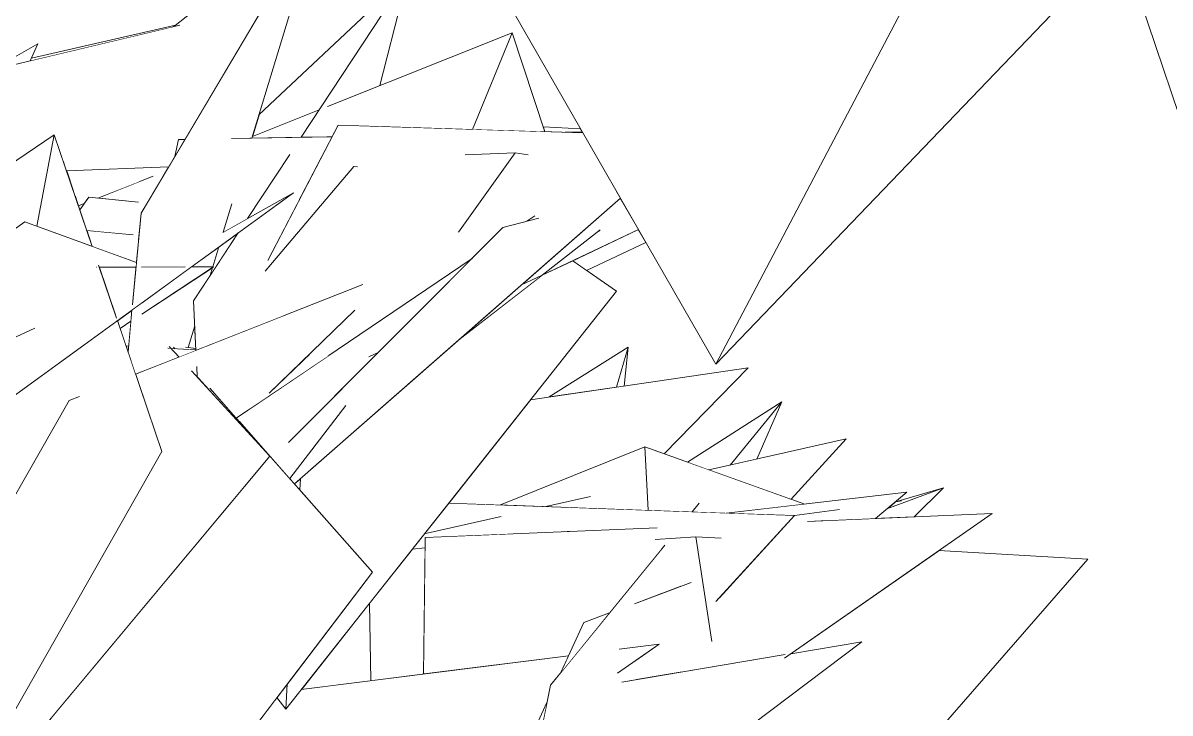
# Model space of a CAD drawing. Header units: millimetres. Extents: x -9413 to 8527, y -300 to 11224.
# Drawn here: x -8540 to -7928, y 3723 to 4091 of the extents above; entities that cross this region are included whole.
import ezdxf

# ---------------------------------------------------------------- set-up
doc = ezdxf.new("R2010")
doc.units = ezdxf.units.MM
doc.header["$MEASUREMENT"] = 0
doc.linetypes.add('Wipeout_Contour', pattern=[1000, 0, -1000])
doc.layers.add('Interior - Furniture', color=7, linetype='Continuous')
doc.layers.add('Interior - Furniture _Pen_No__4', color=7, linetype='Continuous', lineweight=20, true_color=0x029e21)

# ---------------------------------------------------------------- blocks, each defined once
blk = doc.blocks.new('Section Elem_40_6')
at = {"color": 254, "linetype": 'Wipeout_Contour', "lineweight": 0, "ltscale": 53127.640153}
blk.add_wipeout([(-7838.57, 4201.91), (-7967.66, 4174.5), (-7897.07, 3964.62), (-7690.72, 4233.3), (-7732.71, 4224.39), (-7778.55, 4139.5)], dxfattribs=at).dxf.layer = 'Interior - Furniture'
at = {"color": 254, "linetype": 'Wipeout_Contour', "lineweight": 0, "ltscale": 28388.756134}
blk.add_wipeout([(-8532.31, 4079.74), (-8556.97, 4065.74), (-8536.38, 4070.63)], dxfattribs=at).dxf.layer = 'Interior - Furniture'
at = {"color": 254, "linetype": 'Wipeout_Contour', "lineweight": 0, "ltscale": 28098.050329}
blk.add_wipeout([(-8457.24, 4028.67), (-8459.08, 4019.72), (-8453.72, 4028.74)], dxfattribs=at).dxf.layer = 'Interior - Furniture'
at = {"color": 254, "linetype": 'Wipeout_Contour', "lineweight": 0, "ltscale": 102909.708589}
blk.add_wipeout([(-8643.69, 3820.52), (-8395.83, 4000.3), (-8433.45, 3979.2), (-8456.53, 3960.74), (-8453.59, 3960.75), (-8476.77, 3944.55), (-8481.72, 3940.59), (-8481.67, 3941.12), (-8490.72, 3934.8), (-8490.23, 3933.37), (-8540.58, 3899.21)], dxfattribs=at).dxf.layer = 'Interior - Furniture'
at = {"color": 254, "linetype": 'Wipeout_Contour', "lineweight": 0, "ltscale": 54536.657096}
blk.add_wipeout([(-8208.24, 3864.69), (-8285.23, 3833.73), (-8261.09, 3832.87), (-8237.31, 3838.22), (-8236.1, 3831.97), (-8206.49, 3830.91)], dxfattribs=at).dxf.layer = 'Interior - Furniture'
at = {"color": 254, "linetype": 'Wipeout_Contour', "lineweight": 0, "ltscale": 27272.057948}
blk.add_wipeout([(-8251.4, 3819.46), (-8247.98, 3819.61), (-8248.11, 3819.84)], dxfattribs=at).dxf.layer = 'Interior - Furniture'
at = {"color": 254, "linetype": 'Wipeout_Contour', "lineweight": 0, "ltscale": 117436.746492}
blk.add_wipeout([(-8307.06, 3496.09), (-8225.29, 3682.73), (-8220.5, 3739.28), (-8213.16, 3740.51), (-8213.32, 3750.62), (-8222.81, 3744.09), (-8221.95, 3756.73), (-8213.43, 3757.81), (-8213.78, 3781.09), (-8198.59, 3786.78), (-8196.84, 3804.84), (-8197.53, 3812.23), (-8258.51, 3737.56)], dxfattribs=at).dxf.layer = 'Interior - Furniture'
at = {"color": 254, "linetype": 'Wipeout_Contour', "lineweight": 0, "ltscale": 27077.776807}
blk.add_wipeout([(-8170.36, 3908.93), (-7966.86, 4120.63), (-8032.27, 4171.21)], dxfattribs=at).dxf.layer = 'Interior - Furniture'
at = {"color": 254, "linetype": 'Wipeout_Contour', "lineweight": 0, "ltscale": 46868.650209}
blk.add_wipeout([(-8481.37, 3977.83), (-8506.12, 3980.09), (-8503.26, 3971.68), (-8479.59, 3963.08), (-8478.5, 3974.51)], dxfattribs=at).dxf.layer = 'Interior - Furniture'
at = {"color": 254, "linetype": 'Wipeout_Contour', "lineweight": 0, "ltscale": 63228.404636}
blk.add_wipeout([(-8208.24, 3864.69), (-8206.49, 3830.91), (-8182.97, 3830.06), (-8179.22, 3834.65), (-8179.99, 3829.95), (-8164.77, 3829.41), (-8122.71, 3834.23)], dxfattribs=at).dxf.layer = 'Interior - Furniture'
at = {"color": 254, "linetype": 'Wipeout_Contour', "lineweight": 0, "ltscale": 27278.75363}
blk.add_wipeout([(-8261.09, 3832.87), (-8236.1, 3831.97), (-8237.31, 3838.22)], dxfattribs=at).dxf.layer = 'Interior - Furniture'
at = {"color": 254, "linetype": 'Wipeout_Contour', "lineweight": 0, "ltscale": 27095.515708}
blk.add_wipeout([(-8222.81, 3744.09), (-8200.48, 3759.44), (-8221.95, 3756.73)], dxfattribs=at).dxf.layer = 'Interior - Furniture'
at = {"color": 254, "linetype": 'Wipeout_Contour', "lineweight": 0, "ltscale": 118703.428402}
blk.add_wipeout([(-8539.85, 3526.18), (-8359.95, 3649.84), (-8335, 3711.17), (-8313.66, 3681.65), (-8267.32, 3713.51), (-8260.28, 3728.75), (-8258.51, 3737.56), (-8253.22, 3744.03), (-8248.93, 3753.32), (-8391.68, 3735.29), (-8399.93, 3724.87), (-8404.61, 3730.98), (-8509.33, 3593.26)], dxfattribs=at).dxf.layer = 'Interior - Furniture'
at = {"layer": 'Interior - Furniture _Pen_No__4', "linetype": 'Continuous'}
blk.add_line((-7897.07, 3964.62), (-7967.66, 4174.5), dxfattribs=at)
at = {"color": 254, "linetype": 'Wipeout_Contour', "lineweight": 0, "ltscale": 72910.548693}
blk.add_wipeout([(-8291.96, 4120.63), (-8170.36, 3908.93), (-8032.27, 4171.21), (-8037.86, 4170.13), (-8104.45, 4092.13), (-8137.92, 4145.57), (-8140.21, 4141.16), (-8145.12, 4149.23)], dxfattribs=at).dxf.layer = 'Interior - Furniture'
at = {"color": 254, "linetype": 'Wipeout_Contour', "lineweight": 0, "ltscale": 28229.89071}
blk.add_wipeout([(-8523.48, 4031.15), (-8532.85, 3982.44), (-8503.26, 3971.68)], dxfattribs=at).dxf.layer = 'Interior - Furniture'
at = {"color": 254, "linetype": 'Wipeout_Contour', "lineweight": 0, "ltscale": 93533.956609}
blk.add_wipeout([(-8590.3, 3683.77), (-8590.28, 3669.73), (-8579.72, 3662.69), (-8466.07, 3862.28), (-8489.81, 3932.13), (-8551.07, 3887.7), (-8568.58, 3796.68), (-8515.55, 3889.44), (-8510.09, 3891.59), (-8569.09, 3794.03)], dxfattribs=at).dxf.layer = 'Interior - Furniture'
at = {"color": 254, "linetype": 'Wipeout_Contour', "lineweight": 0, "ltscale": 27059.328189}
blk.add_wipeout([(-8162.58, 3855.04), (-8148.39, 3858.23), (-8134.98, 3888.83)], dxfattribs=at).dxf.layer = 'Interior - Furniture'
at = {"color": 254, "linetype": 'Wipeout_Contour', "lineweight": 0, "ltscale": 53815.468803}
blk.add_wipeout([(-8068.23, 3840.49), (-8164.77, 3829.41), (-8128.33, 3828.1), (-8104.2, 3831.4), (-8111.08, 3825.45), (-8085.11, 3826.56)], dxfattribs=at).dxf.layer = 'Interior - Furniture'
at = {"color": 254, "linetype": 'Wipeout_Contour', "lineweight": 0, "ltscale": 27100.735236}
blk.add_wipeout([(-8182.97, 3830.06), (-8179.99, 3829.95), (-8179.22, 3834.65)], dxfattribs=at).dxf.layer = 'Interior - Furniture'
at = {"color": 254, "linetype": 'Wipeout_Contour', "lineweight": 0, "ltscale": 45772.409812}
blk.add_wipeout([(-8355.17, 3781.38), (-8354.56, 3739.98), (-8326.33, 3743.54), (-8325.48, 3810.96), (-8332.36, 3810.17)], dxfattribs=at).dxf.layer = 'Interior - Furniture'
at = {"color": 254, "linetype": 'Wipeout_Contour', "lineweight": 0, "ltscale": 62849.5289}
blk.add_wipeout([(-8225.29, 3682.73), (-8239.67, 3649.89), (-8092.35, 3760.78), (-8130.32, 3754.41), (-8133.61, 3752.12), (-8133.35, 3753.9), (-8220.5, 3739.28)], dxfattribs=at).dxf.layer = 'Interior - Furniture'
at = {"color": 254, "linetype": 'Wipeout_Contour', "lineweight": 0, "ltscale": 45286.974902}
blk.add_wipeout([(-8260.28, 3728.75), (-8342.67, 3550.33), (-8325.82, 3567.1), (-8326.72, 3570.51), (-8280.64, 3627.46)], dxfattribs=at).dxf.layer = 'Interior - Furniture'
at = {"color": 254, "linetype": 'Wipeout_Contour', "lineweight": 0, "ltscale": 27533.91519}
blk.add_wipeout([(-8241.47, 4032.73), (-8250.71, 4032.55), (-8241.2, 4032.25)], dxfattribs=at).dxf.layer = 'Interior - Furniture'
at = {"color": 254, "linetype": 'Wipeout_Contour', "lineweight": 0, "ltscale": 56277.875485}
blk.add_wipeout([(-8544.41, 3911.2), (-8540.58, 3899.21), (-8490.23, 3933.37), (-8499.88, 3961.74), (-8501.02, 3960.53), (-8500.93, 3960.54)], dxfattribs=at).dxf.layer = 'Interior - Furniture'
at = {"color": 254, "linetype": 'Wipeout_Contour', "lineweight": 0, "ltscale": 55943.720073}
blk.add_wipeout([(-8462.83, 3916.72), (-8466.19, 3908.91), (-8456.84, 3912.6), (-8462.12, 3918.36), (-8462.58, 3917.3), (-8462.04, 3917.27)], dxfattribs=at).dxf.layer = 'Interior - Furniture'
at = {"color": 254, "linetype": 'Wipeout_Contour', "lineweight": 0, "ltscale": 27333.410735}
blk.add_wipeout([(-8259.26, 3891.36), (-8223.4, 3896.59), (-8217.02, 3917.96)], dxfattribs=at).dxf.layer = 'Interior - Furniture'
at = {"color": 254, "linetype": 'Wipeout_Contour', "lineweight": 0, "ltscale": 36127.843796}
blk.add_wipeout([(-8134.98, 3888.83), (-8185.34, 3856.53), (-8173.94, 3852.48), (-8162.58, 3855.04)], dxfattribs=at).dxf.layer = 'Interior - Furniture'
at = {"color": 254, "linetype": 'Wipeout_Contour', "lineweight": 0, "ltscale": 81646.227256}
blk.add_wipeout([(-8326.33, 3743.54), (-8248.93, 3753.32), (-8240.78, 3770.97), (-8227.01, 3776.13), (-8199.56, 3809.74), (-8202.63, 3815.26), (-8198.69, 3815.54), (-8201.72, 3821.58), (-8325.41, 3816.31)], dxfattribs=at).dxf.layer = 'Interior - Furniture'
at = {"color": 254, "linetype": 'Wipeout_Contour', "lineweight": 0, "ltscale": 27510.231203}
blk.add_wipeout([(-8391.68, 3735.29), (-8354.56, 3739.98), (-8355.17, 3781.38)], dxfattribs=at).dxf.layer = 'Interior - Furniture'
at = {"color": 254, "linetype": 'Wipeout_Contour', "lineweight": 0, "ltscale": 47199.443985}
blk.add_wipeout([(-8617.57, 3967.72), (-8572.88, 3960.78), (-8539.29, 3984.78), (-8532.85, 3982.44), (-8523.48, 4031.15)], dxfattribs=at).dxf.layer = 'Interior - Furniture'
at = {"color": 254, "linetype": 'Wipeout_Contour', "lineweight": 0, "ltscale": 45923.8152}
blk.add_wipeout([(-8262.36, 4035.44), (-8261.52, 4032.89), (-8250.71, 4032.55), (-8241.47, 4032.73), (-8242.48, 4034.49)], dxfattribs=at).dxf.layer = 'Interior - Furniture'
at = {"color": 254, "linetype": 'Wipeout_Contour', "lineweight": 0, "ltscale": 27967.645002}
blk.add_wipeout([(-8459.87, 3917.98), (-8460.11, 3917.16), (-8459.1, 3917.11)], dxfattribs=at).dxf.layer = 'Interior - Furniture'
at = {"color": 254, "linetype": 'Wipeout_Contour', "lineweight": 0, "ltscale": 27299.438519}
blk.add_wipeout([(-8217.02, 3917.96), (-8223.4, 3896.59), (-8219.19, 3897.2)], dxfattribs=at).dxf.layer = 'Interior - Furniture'
at = {"color": 254, "linetype": 'Wipeout_Contour', "lineweight": 0, "ltscale": 65192.275358}
blk.add_wipeout([(-8590.28, 3669.73), (-8605.94, 3623.42), (-8408.43, 3859.84), (-8450.14, 3905.29), (-8471.97, 3879.64), (-8466.07, 3862.28), (-8579.72, 3662.69)], dxfattribs=at).dxf.layer = 'Interior - Furniture'
at = {"color": 254, "linetype": 'Wipeout_Contour', "lineweight": 0, "ltscale": 27003.458716}
blk.add_wipeout([(-8100.69, 3868.96), (-8173.94, 3852.48), (-8129.98, 3836.82)], dxfattribs=at).dxf.layer = 'Interior - Furniture'
at = {"color": 254, "linetype": 'Wipeout_Contour', "lineweight": 0, "ltscale": 54878.44224}
blk.add_wipeout([(-8332.36, 3810.17), (-8325.48, 3810.96), (-8325.41, 3816.31), (-8278.35, 3818.32), (-8284.9, 3827.51), (-8325.95, 3818.27)], dxfattribs=at).dxf.layer = 'Interior - Furniture'
at = {"color": 254, "linetype": 'Wipeout_Contour', "lineweight": 0, "ltscale": 27090.875276}
blk.add_wipeout([(-8198.59, 3786.78), (-8188.84, 3790.44), (-8196.84, 3804.84)], dxfattribs=at).dxf.layer = 'Interior - Furniture'
at = {"color": 254, "linetype": 'Wipeout_Contour', "lineweight": 0, "ltscale": 27177.693563}
blk.add_wipeout([(-8240.78, 3770.97), (-8253.22, 3744.03), (-8227.01, 3776.13)], dxfattribs=at).dxf.layer = 'Interior - Furniture'
at = {"layer": 'Interior - Furniture _Pen_No__4', "linetype": 'Continuous'}
for p, q in [((-8250.71, 4032.55), (-8241.47, 4032.73)), ((-8134.98, 3888.83), (-8148.39, 3858.23))]:
    blk.add_line(p, q, dxfattribs=at)
at = {"color": 254, "linetype": 'Wipeout_Contour', "lineweight": 0, "ltscale": 46963.360554}
blk.add_wipeout([(-8562.3, 3914.98), (-8544.41, 3911.2), (-8500.93, 3960.54), (-8501.11, 3960.53), (-8533.96, 3928.05)], dxfattribs=at).dxf.layer = 'Interior - Furniture'
at = {"color": 254, "linetype": 'Wipeout_Contour', "lineweight": 0, "ltscale": 27975.258765}
blk.add_wipeout([(-8462.04, 3917.27), (-8462.85, 3917.32), (-8462.83, 3916.72)], dxfattribs=at).dxf.layer = 'Interior - Furniture'
at = {"color": 254, "linetype": 'Wipeout_Contour', "lineweight": 0, "ltscale": 71786.092559}
blk.add_wipeout([(-8181.14, 3776.59), (-8188.92, 3744.58), (-8133.35, 3753.9), (-8133.61, 3752.12), (-8022.73, 3829.22), (-8121.34, 3825.01), (-8154.44, 3795.11), (-8172.45, 3760.95)], dxfattribs=at).dxf.layer = 'Interior - Furniture'
at = {"color": 254, "linetype": 'Wipeout_Contour', "lineweight": 0, "ltscale": 37447.276564}
blk.add_wipeout([(-8479.82, 3960.63), (-8499.47, 3960.54), (-8490.72, 3934.8), (-8481.67, 3941.12)], dxfattribs=at).dxf.layer = 'Interior - Furniture'
at = {"color": 254, "linetype": 'Wipeout_Contour', "lineweight": 0, "ltscale": 37265.483898}
blk.add_wipeout([(-8461.08, 3917.22), (-8456.84, 3912.6), (-8447.86, 3916.14), (-8447.88, 3916.47)], dxfattribs=at).dxf.layer = 'Interior - Furniture'
at = {"color": 254, "linetype": 'Wipeout_Contour', "lineweight": 0, "ltscale": 35755.410463}
blk.add_wipeout([(-8078.98, 3831.62), (-8074.6, 3833.26), (-8071.18, 3835.91), (-8074.29, 3835.48)], dxfattribs=at).dxf.layer = 'Interior - Furniture'
at = {"color": 254, "linetype": 'Wipeout_Contour', "lineweight": 0, "ltscale": 81243.132265}
blk.add_wipeout([(-8202.63, 3815.26), (-8199.56, 3809.74), (-8197.53, 3812.23), (-8196.84, 3804.84), (-8188.84, 3790.44), (-8183.46, 3792.46), (-8181.14, 3776.59), (-8172.45, 3760.95), (-8180.9, 3816.81)], dxfattribs=at).dxf.layer = 'Interior - Furniture'
at = {"color": 254, "linetype": 'Wipeout_Contour', "lineweight": 0, "ltscale": 28041.299143}
blk.add_wipeout([(-8453.59, 3960.75), (-8476.84, 3960.65), (-8476.77, 3944.55)], dxfattribs=at).dxf.layer = 'Interior - Furniture'
at = {"color": 254, "linetype": 'Wipeout_Contour', "lineweight": 0, "ltscale": 37410.298761}
blk.add_wipeout([(-8489.81, 3932.13), (-8488.37, 3927.89), (-8482.57, 3931.72), (-8481.99, 3937.81)], dxfattribs=at).dxf.layer = 'Interior - Furniture'
at = {"color": 254, "linetype": 'Wipeout_Contour', "lineweight": 0, "ltscale": 37258.132322}
blk.add_wipeout([(-8453.46, 3917.89), (-8454.14, 3916.83), (-8447.88, 3916.47), (-8447.92, 3917.22)], dxfattribs=at).dxf.layer = 'Interior - Furniture'
at = {"color": 254, "linetype": 'Wipeout_Contour', "lineweight": 0, "ltscale": 35731.581976}
blk.add_wipeout([(-8085.11, 3826.56), (-8064.32, 3827.45), (-8048.75, 3842.95), (-8078.98, 3831.62)], dxfattribs=at).dxf.layer = 'Interior - Furniture'
at = {"color": 254, "linetype": 'Wipeout_Contour', "lineweight": 0, "ltscale": 45036.173674}
blk.add_wipeout([(-8180.9, 3816.81), (-8172.45, 3760.95), (-8154.44, 3795.11), (-8170.19, 3782.34), (-8167.37, 3816.03)], dxfattribs=at).dxf.layer = 'Interior - Furniture'
at = {"color": 254, "linetype": 'Wipeout_Contour', "lineweight": 0, "ltscale": 37348.278571}
blk.add_wipeout([(-8476.76, 3941.6), (-8476.73, 3935.57), (-8438.47, 3960.82), (-8450.34, 3960.77)], dxfattribs=at).dxf.layer = 'Interior - Furniture'
at = {"color": 254, "linetype": 'Wipeout_Contour', "lineweight": 0, "ltscale": 44670.131521}
blk.add_wipeout([(-8074.6, 3833.26), (-8048.75, 3842.95), (-8074.28, 3835.5), (-8074.29, 3835.48), (-8071.18, 3835.91)], dxfattribs=at).dxf.layer = 'Interior - Furniture'
at = {"color": 254, "linetype": 'Wipeout_Contour', "lineweight": 0, "ltscale": 124634.647729}
blk.add_wipeout([(-8092.35, 3760.78), (-8164.24, 3706.67), (-8161.17, 3686.35), (-8078.43, 3718.19), (-8152.14, 3626.62), (-8149.68, 3610.35), (-8072.96, 3700.94), (-8065.41, 3697.49), (-8059.19, 3704.61), (-8062.72, 3707.39), (-8057.62, 3706.4), (-7971.59, 3804.83), (-8051.25, 3809.39), (-8130.32, 3754.41)], dxfattribs=at).dxf.layer = 'Interior - Furniture'
at = {"layer": 'Interior - Furniture _Pen_No__4', "linetype": 'Continuous'}
for p, q in [((-8068.23, 3840.49), (-8085.11, 3826.56)), ((-8078.98, 3831.62), (-8048.75, 3842.95)), ((-8074.28, 3835.5), (-8048.75, 3842.95)), ((-8048.75, 3842.95), (-8064.32, 3827.45)), ((-8071.18, 3835.91), (-8074.29, 3835.48)), ((-7971.59, 3804.83), (-8051.25, 3809.39)), ((-8057.62, 3706.4), (-7971.59, 3804.83)), ((-8130.32, 3754.41), (-8092.35, 3760.78))]:
    blk.add_line(p, q, dxfattribs=at)
at = {"color": 254, "linetype": 'Wipeout_Contour', "lineweight": 0, "ltscale": 150800.720104}
blk.add_wipeout([(-8772.94, 3817.86), (-8665.58, 3867.36), (-8666.76, 3869.88), (-8635.5, 3881.23), (-8591.14, 3901.69), (-8585.5, 3907.26), (-8585.49, 3905.12), (-8586.3, 3903.92), (-8533.96, 3928.05), (-8501.11, 3960.53), (-8501.02, 3960.53), (-8499.88, 3961.74), (-8499.47, 3960.54), (-8479.82, 3960.63), (-8479.59, 3963.08), (-8539.29, 3984.78)], dxfattribs=at).dxf.layer = 'Interior - Furniture'
at = {"color": 254, "linetype": 'Wipeout_Contour', "lineweight": 0, "ltscale": 55927.423879}
blk.add_wipeout([(-8440.34, 3956.11), (-8425.31, 3978.92), (-8435.68, 3971.4), (-8438.9, 3960.82), (-8438.47, 3960.82), (-8439.01, 3960.47)], dxfattribs=at).dxf.layer = 'Interior - Furniture'
at = {"color": 254, "linetype": 'Wipeout_Contour', "lineweight": 0, "ltscale": 117951.433597}
blk.add_wipeout([(-8325.95, 3818.27), (-8284.9, 3827.51), (-8278.35, 3818.32), (-8251.4, 3819.46), (-8248.11, 3819.84), (-8247.98, 3819.61), (-8201.72, 3821.58), (-8198.69, 3815.54), (-8180.9, 3816.81), (-8167.37, 3816.03), (-8170.19, 3782.34), (-8128.33, 3828.1), (-8312.91, 3834.73)], dxfattribs=at).dxf.layer = 'Interior - Furniture'
at = {"layer": 'Interior - Furniture _Pen_No__4', "linetype": 'Continuous'}
for p, q in [((-8501.12, 3960.53), (-8500.91, 3960.54)), ((-8533.93, 3928.06), (-8586.3, 3903.92)), ((-8100.69, 3868.96), (-8129.98, 3836.82)), ((-8202.65, 3815.26), (-8180.9, 3816.81))]:
    blk.add_line(p, q, dxfattribs=at)
at = {"color": 254, "linetype": 'Wipeout_Contour', "lineweight": 0, "ltscale": 65211.004565}
blk.add_wipeout([(-8428.69, 3994.35), (-8433.27, 3979.3), (-8420.25, 3986.6), (-8397.78, 4020.71), (-8392.75, 3996.48), (-8375.17, 4030.21), (-8428.85, 4029.2)], dxfattribs=at).dxf.layer = 'Interior - Furniture'
at = {"color": 254, "linetype": 'Wipeout_Contour', "lineweight": 0, "ltscale": 46947.63332}
blk.add_wipeout([(-8509.92, 3991.28), (-8506.12, 3980.09), (-8501.87, 3979.7), (-8478.58, 3995.37), (-8505.05, 3997.93)], dxfattribs=at).dxf.layer = 'Interior - Furniture'
at = {"color": 254, "linetype": 'Wipeout_Contour', "lineweight": 0, "ltscale": 37394.136069}
blk.add_wipeout([(-8482.57, 3931.72), (-8488.37, 3927.89), (-8485.21, 3918.58), (-8483.82, 3918.5)], dxfattribs=at).dxf.layer = 'Interior - Furniture'
at = {"color": 254, "linetype": 'Wipeout_Contour', "lineweight": 0, "ltscale": 55567.336736}
blk.add_wipeout([(-8529, 3567.39), (-8353.66, 3797.98), (-8440.45, 3896.04), (-8440.71, 3895.02), (-8408.43, 3859.84), (-8524.74, 3720.62)], dxfattribs=at).dxf.layer = 'Interior - Furniture'
at = {"color": 254, "linetype": 'Wipeout_Contour', "lineweight": 0, "ltscale": 53892.256023}
blk.add_wipeout([(-8128.33, 3828.1), (-8170.19, 3782.34), (-8154.44, 3795.11), (-8121.34, 3825.01), (-8111.08, 3825.45), (-8104.2, 3831.4)], dxfattribs=at).dxf.layer = 'Interior - Furniture'
at = {"color": 254, "linetype": 'Wipeout_Contour', "lineweight": 0, "ltscale": 72183.399298}
blk.add_wipeout([(-8183.46, 3792.46), (-8213.78, 3781.09), (-8213.43, 3757.81), (-8200.48, 3759.44), (-8213.32, 3750.62), (-8213.16, 3740.51), (-8188.92, 3744.58), (-8181.14, 3776.59)], dxfattribs=at).dxf.layer = 'Interior - Furniture'
at = {"layer": 'Interior - Furniture _Pen_No__4', "linetype": 'Continuous'}
for p, q in [((-8490.23, 3933.37), (-8499.88, 3961.74)), ((-8128.33, 3828.1), (-8170.21, 3782.31)), ((-8022.73, 3829.22), (-8133.66, 3752.09)), ((-8104.19, 3831.4), (-8128.33, 3828.1)), ((-8121.35, 3825.01), (-8022.73, 3829.22)), ((-8180.9, 3816.81), (-8172.44, 3760.9)), ((-8167.35, 3816.03), (-8180.9, 3816.81)), ((-8213.79, 3781.09), (-8183.45, 3792.46))]:
    blk.add_line(p, q, dxfattribs=at)
at = {"color": 254, "linetype": 'Wipeout_Contour', "lineweight": 0, "ltscale": 46488.325075}
blk.add_wipeout([(-8391.73, 4029.9), (-8378.07, 4030.16), (-8377.64, 4046.37), (-8349.72, 4057.51), (-8334.41, 4116.92)], dxfattribs=at).dxf.layer = 'Interior - Furniture'
at = {"color": 254, "linetype": 'Wipeout_Contour', "lineweight": 0, "ltscale": 28035.848037}
blk.add_wipeout([(-8483.82, 3918.5), (-8485.21, 3918.58), (-8484.12, 3915.38)], dxfattribs=at).dxf.layer = 'Interior - Furniture'
at = {"color": 254, "linetype": 'Wipeout_Contour', "lineweight": 0, "ltscale": 65024.138709}
blk.add_wipeout([(-8415.24, 3889.91), (-8447.43, 3907.57), (-8447.15, 3902.04), (-8440.71, 3895.02), (-8440.45, 3896.04), (-8426.3, 3880.05), (-8419.68, 3884.53)], dxfattribs=at).dxf.layer = 'Interior - Furniture'
at = {"color": 254, "linetype": 'Wipeout_Contour', "lineweight": 0, "ltscale": 63663.202122}
blk.add_wipeout([(-8269.21, 3889.91), (-8312.91, 3834.73), (-8285.23, 3833.73), (-8208.24, 3864.69), (-8202.05, 3862.49), (-8197.93, 3861.02), (-8153.07, 3906.85)], dxfattribs=at).dxf.layer = 'Interior - Furniture'
at = {"color": 254, "linetype": 'Wipeout_Contour', "lineweight": 0, "ltscale": 37463.450624}
blk.add_wipeout([(-8515.55, 3889.44), (-8571.4, 3791.75), (-8569.09, 3794.03), (-8510.09, 3891.59)], dxfattribs=at).dxf.layer = 'Interior - Furniture'
at = {"layer": 'Interior - Furniture _Pen_No__4', "linetype": 'Continuous'}
for p, q in [((-8032.27, 4171.21), (-8170.36, 3908.93)), ((-8170.36, 3908.93), (-7966.86, 4120.63)), ((-8772.94, 3817.86), (-8539.29, 3984.78)), ((-8153.07, 3906.85), (-8197.93, 3861.02)), ((-8571.41, 3791.72), (-8515.55, 3889.44)), ((-8515.55, 3889.44), (-8510.08, 3891.59)), ((-8185.34, 3856.53), (-8134.98, 3888.83)), ((-8162.58, 3855.04), (-8134.98, 3888.83)), ((-8208.24, 3864.69), (-8206.49, 3830.91)), ((-8122.71, 3834.23), (-8208.24, 3864.69)), ((-8173.94, 3852.48), (-8100.69, 3868.96)), ((-8579.74, 3662.66), (-8466.07, 3862.28)), ((-8164.77, 3829.41), (-8068.23, 3840.49)), ((-8182.97, 3830.06), (-8179.21, 3834.67))]:
    blk.add_line(p, q, dxfattribs=at)
at = {"color": 254, "linetype": 'Wipeout_Contour', "lineweight": 0, "ltscale": 46574.961254}
blk.add_wipeout([(-8417.71, 4030.38), (-8382.04, 4044.61), (-8377.51, 4051.5), (-8334.41, 4116.92), (-8414.21, 4041.87)], dxfattribs=at).dxf.layer = 'Interior - Furniture'
at = {"color": 254, "linetype": 'Wipeout_Contour', "lineweight": 0, "ltscale": 82639.994987}
blk.add_wipeout([(-8399.93, 3724.87), (-8223.38, 3947.76), (-8246.7, 3964.06), (-8263.07, 3956.34), (-8307.43, 3921.92), (-8392.03, 3847.77), (-8392.42, 3841.77), (-8353.66, 3797.98), (-8399.07, 3738.26)], dxfattribs=at).dxf.layer = 'Interior - Furniture'
at = {"color": 254, "linetype": 'Wipeout_Contour', "lineweight": 0, "ltscale": 27823.778591}
blk.add_wipeout([(-8421.53, 3882.29), (-8425.9, 3879.59), (-8424.79, 3878.34)], dxfattribs=at).dxf.layer = 'Interior - Furniture'
at = {"layer": 'Interior - Furniture _Pen_No__4', "linetype": 'Continuous'}
for p, q in [((-8312.91, 3834.73), (-8128.33, 3828.1)), ((-8261.09, 3832.87), (-8237.28, 3838.22)), ((-8325.95, 3818.27), (-8284.87, 3827.52)), ((-8326.33, 3743.54), (-8325.41, 3816.31)), ((-8325.41, 3816.31), (-8201.67, 3821.59)), ((-8251.4, 3819.46), (-8248.07, 3819.85)), ((-8332.36, 3810.17), (-8325.48, 3810.96)), ((-8258.51, 3737.56), (-8197.53, 3812.24)), ((-8354.56, 3739.98), (-8355.17, 3781.38)), ((-8240.78, 3770.97), (-8227.01, 3776.13)), ((-8253.22, 3744.03), (-8240.78, 3770.97)), ((-8092.35, 3760.78), (-8239.67, 3649.89)), ((-8200.48, 3759.44), (-8222.83, 3744.09)), ((-8221.96, 3756.73), (-8200.48, 3759.44)), ((-8391.68, 3735.29), (-8248.93, 3753.32)), ((-8220.51, 3739.28), (-8133.31, 3753.91)), ((-8307.06, 3496.09), (-8258.51, 3737.56)), ((-8342.67, 3550.33), (-8260.28, 3728.75))]:
    blk.add_line(p, q, dxfattribs=at)
at = {"color": 254, "linetype": 'Wipeout_Contour', "lineweight": 0, "ltscale": 111624.94467}
blk.add_wipeout([(-8425.31, 3978.92), (-8449.2, 3942.66), (-8447.86, 3916.14), (-8401.14, 3934.57), (-8403.78, 3943.91), (-8410.89, 3958.46), (-8408.65, 3961.11), (-8409.54, 3964.26), (-8392.75, 3996.48), (-8397.78, 4020.71), (-8420.25, 3986.6), (-8395.83, 4000.3)], dxfattribs=at).dxf.layer = 'Interior - Furniture'
at = {"color": 254, "linetype": 'Wipeout_Contour', "lineweight": 0, "ltscale": 27516.952733}
blk.add_wipeout([(-8274.05, 3951.17), (-8305.92, 3923.24), (-8263.45, 3956.16)], dxfattribs=at).dxf.layer = 'Interior - Furniture'
at = {"color": 254, "linetype": 'Wipeout_Contour', "lineweight": 0, "ltscale": 27696.235649}
blk.add_wipeout([(-8395.24, 3844.96), (-8392.42, 3841.77), (-8392.03, 3847.77)], dxfattribs=at).dxf.layer = 'Interior - Furniture'
at = {"color": 254, "linetype": 'Wipeout_Contour', "lineweight": 0, "ltscale": 27578.004127}
blk.add_wipeout([(-8399.07, 3738.26), (-8404.61, 3730.98), (-8399.93, 3724.87)], dxfattribs=at).dxf.layer = 'Interior - Furniture'
at = {"layer": 'Interior - Furniture _Pen_No__4', "linetype": 'Continuous'}
for p, q in [((-8529, 3567.39), (-8353.66, 3797.98)), ((-8399.07, 3738.26), (-8399.93, 3724.87)), ((-8399.93, 3724.87), (-8404.61, 3730.98))]:
    blk.add_line(p, q, dxfattribs=at)
at = {"color": 254, "linetype": 'Wipeout_Contour', "lineweight": 0, "ltscale": 54984.173701}
blk.add_wipeout([(-8307.43, 3921.92), (-8232.01, 3980.45), (-8232.8, 3979.88), (-8263.37, 3956.2), (-8263.45, 3956.16), (-8305.92, 3923.24)], dxfattribs=at).dxf.layer = 'Interior - Furniture'
at = {"color": 254, "linetype": 'Wipeout_Contour', "lineweight": 0, "ltscale": 27945.461869}
blk.add_wipeout([(-8452.04, 3917.72), (-8447.92, 3917.22), (-8448.52, 3929.25)], dxfattribs=at).dxf.layer = 'Interior - Furniture'
at = {"color": 254, "linetype": 'Wipeout_Contour', "lineweight": 0, "ltscale": 55172.658921}
blk.add_wipeout([(-8367.86, 3886.74), (-8397.79, 3847.84), (-8395.24, 3844.96), (-8221.22, 3997.47), (-8223.03, 4000.63), (-8297.82, 3947.91)], dxfattribs=at).dxf.layer = 'Interior - Furniture'
at = {"color": 254, "linetype": 'Wipeout_Contour', "lineweight": 0, "ltscale": 195877.61278}
blk.add_wipeout([(-8481.99, 3937.81), (-8484.12, 3915.38), (-8480.06, 3903.44), (-8466.19, 3908.91), (-8462.83, 3916.72), (-8462.85, 3917.32), (-8462.58, 3917.3), (-8462.12, 3918.36), (-8461.08, 3917.22), (-8460.11, 3917.16), (-8459.87, 3917.98), (-8459.1, 3917.11), (-8454.14, 3916.83), (-8453.46, 3917.89), (-8452.04, 3917.72), (-8448.52, 3929.25), (-8449.2, 3942.66), (-8440.34, 3956.11), (-8439.01, 3960.47), (-8476.73, 3935.57), (-8476.76, 3941.6)], dxfattribs=at).dxf.layer = 'Interior - Furniture'
at = {"layer": 'Interior - Furniture _Pen_No__4', "linetype": 'Continuous'}
for p, q in [((-8485.21, 3918.58), (-8483.82, 3918.5)), ((-8259.26, 3891.36), (-8217.02, 3917.96)), ((-8217.02, 3917.96), (-8223.4, 3896.59)), ((-8219.19, 3897.2), (-8217.02, 3917.96))]:
    blk.add_line(p, q, dxfattribs=at)
at = {"color": 254, "linetype": 'Wipeout_Contour', "lineweight": 0, "ltscale": 102768.116209}
blk.add_wipeout([(-8481.72, 3940.59), (-8476.77, 3944.55), (-8476.84, 3960.65), (-8456.53, 3960.74), (-8433.45, 3979.2), (-8433.27, 3979.3), (-8428.69, 3994.35), (-8428.85, 4029.2), (-8418.01, 4029.41), (-8380.86, 4151.33), (-8477.08, 3989.44)], dxfattribs=at).dxf.layer = 'Interior - Furniture'
at = {"color": 254, "linetype": 'Wipeout_Contour', "lineweight": 0, "ltscale": 36866.17296}
blk.add_wipeout([(-8304.07, 4020.5), (-8307.63, 3979.33), (-8277.43, 4021.6), (-8304, 4020.53)], dxfattribs=at).dxf.layer = 'Interior - Furniture'
at = {"color": 254, "linetype": 'Wipeout_Contour', "lineweight": 0, "ltscale": 64047.109967}
blk.add_wipeout([(-8221.22, 3997.47), (-8274.05, 3951.17), (-8263.37, 3956.2), (-8232.8, 3979.88), (-8232.01, 3980.45), (-8263.07, 3956.34), (-8211.54, 3980.63)], dxfattribs=at).dxf.layer = 'Interior - Furniture'
at = {"color": 254, "linetype": 'Wipeout_Contour', "lineweight": 0, "ltscale": 73950.242669}
blk.add_wipeout([(-8424.79, 3878.34), (-8397.79, 3847.84), (-8367.86, 3886.74), (-8398.5, 3867.15), (-8350.53, 3915.13), (-8355.52, 3912.78), (-8373.56, 3913.35), (-8421.53, 3882.29)], dxfattribs=at).dxf.layer = 'Interior - Furniture'
at = {"layer": 'Interior - Furniture _Pen_No__4', "linetype": 'Continuous'}
for p, q in [((-8428.68, 3994.38), (-8433.27, 3979.3)), ((-8499.47, 3960.54), (-8479.82, 3960.63)), ((-8476.85, 3960.65), (-8453.59, 3960.75)), ((-8605.94, 3623.42), (-8408.43, 3859.84)), ((-8392.03, 3847.77), (-8392.42, 3841.77))]:
    blk.add_line(p, q, dxfattribs=at)
at = {"color": 254, "linetype": 'Wipeout_Contour', "lineweight": 0, "ltscale": 84437.564141}
blk.add_wipeout([(-8518.64, 4016.92), (-8516.97, 4012.01), (-8462.36, 4014.2), (-8459.08, 4019.72), (-8457.24, 4028.67), (-8453.72, 4028.74), (-8380.86, 4151.33), (-8459.85, 4088.82), (-8456.41, 4089.64)], dxfattribs=at).dxf.layer = 'Interior - Furniture'
at = {"color": 254, "linetype": 'Wipeout_Contour', "lineweight": 0, "ltscale": 65773.811661}
blk.add_wipeout([(-8512.37, 3998.47), (-8510.62, 3993.32), (-8507.53, 3994.55), (-8505.05, 3997.93), (-8500.23, 3997.46), (-8477.83, 4006.4), (-8510.8, 3999.13)], dxfattribs=at).dxf.layer = 'Interior - Furniture'
at = {"color": 254, "linetype": 'Wipeout_Contour', "lineweight": 0, "ltscale": 27539.924454}
blk.add_wipeout([(-8266.92, 3987.92), (-8271.13, 3985.07), (-8270.91, 3985.13)], dxfattribs=at).dxf.layer = 'Interior - Furniture'
at = {"color": 254, "linetype": 'Wipeout_Contour', "lineweight": 0, "ltscale": 36535.546792}
blk.add_wipeout([(-8246.7, 3964.06), (-8239.28, 3958.88), (-8207.62, 3973.8), (-8211.54, 3980.63)], dxfattribs=at).dxf.layer = 'Interior - Furniture'
at = {"color": 254, "linetype": 'Wipeout_Contour', "lineweight": 0, "ltscale": 27978.521834}
blk.add_wipeout([(-8435.68, 3971.4), (-8450.34, 3960.77), (-8438.9, 3960.82)], dxfattribs=at).dxf.layer = 'Interior - Furniture'
at = {"color": 254, "linetype": 'Wipeout_Contour', "lineweight": 0, "ltscale": 36891.256955}
blk.add_wipeout([(-8373.56, 3913.35), (-8355.52, 3912.78), (-8350.53, 3915.13), (-8302.89, 3962.77)], dxfattribs=at).dxf.layer = 'Interior - Furniture'
at = {"color": 254, "linetype": 'Wipeout_Contour', "lineweight": 0, "ltscale": 46311.081525}
blk.add_wipeout([(-8415.24, 3889.91), (-8419.68, 3884.53), (-8376.94, 3913.46), (-8387.63, 3913.79), (-8408.68, 3893.35)], dxfattribs=at).dxf.layer = 'Interior - Furniture'
at = {"layer": 'Interior - Furniture _Pen_No__4', "linetype": 'Continuous'}
for p, q in [((-8232.01, 3980.45), (-8232.8, 3979.88)), ((-8435.68, 3971.4), (-8438.9, 3960.82)), ((-8207.62, 3973.8), (-8239.28, 3958.88)), ((-8223.38, 3947.76), (-8246.7, 3964.06)), ((-8450.34, 3960.77), (-8438.47, 3960.82)), ((-8439.01, 3960.47), (-8440.34, 3956.11))]:
    blk.add_line(p, q, dxfattribs=at)
at = {"color": 254, "linetype": 'Wipeout_Contour', "lineweight": 0, "ltscale": 55648.445967}
blk.add_wipeout([(-8377.64, 4046.37), (-8378.07, 4030.16), (-8375.17, 4030.21), (-8371.97, 4036.36), (-8300.14, 4034.1), (-8279.02, 4085.71)], dxfattribs=at).dxf.layer = 'Interior - Furniture'
at = {"color": 254, "linetype": 'Wipeout_Contour', "lineweight": 0, "ltscale": 37280.944457}
blk.add_wipeout([(-8418.01, 4029.41), (-8391.73, 4029.9), (-8382.04, 4044.61), (-8417.71, 4030.38)], dxfattribs=at).dxf.layer = 'Interior - Furniture'
at = {"color": 254, "linetype": 'Wipeout_Contour', "lineweight": 0, "ltscale": 27610.676958}
blk.add_wipeout([(-8307.63, 3979.33), (-8270.51, 4020.62), (-8277.43, 4021.6)], dxfattribs=at).dxf.layer = 'Interior - Furniture'
at = {"color": 254, "linetype": 'Wipeout_Contour', "lineweight": 0, "ltscale": 74975.770901}
blk.add_wipeout([(-8478.58, 3995.37), (-8501.87, 3979.7), (-8481.37, 3977.83), (-8478.5, 3974.51), (-8477.08, 3989.44), (-8465.37, 4009.15), (-8469.34, 4008.27), (-8483.75, 3995.87)], dxfattribs=at).dxf.layer = 'Interior - Furniture'
at = {"color": 254, "linetype": 'Wipeout_Contour', "lineweight": 0, "ltscale": 28216.672182}
blk.add_wipeout([(-8510.8, 3999.13), (-8514.16, 4003.75), (-8512.37, 3998.47)], dxfattribs=at).dxf.layer = 'Interior - Furniture'
at = {"color": 254, "linetype": 'Wipeout_Contour', "lineweight": 0, "ltscale": 28198.780924}
blk.add_wipeout([(-8510.62, 3993.32), (-8509.92, 3991.28), (-8507.53, 3994.55)], dxfattribs=at).dxf.layer = 'Interior - Furniture'
at = {"color": 254, "linetype": 'Wipeout_Contour', "lineweight": 0, "ltscale": 83600.076307}
blk.add_wipeout([(-8480.06, 3903.44), (-8471.97, 3879.64), (-8450.14, 3905.29), (-8447.15, 3902.04), (-8447.43, 3907.57), (-8415.24, 3889.91), (-8408.68, 3893.35), (-8363.07, 3937.64), (-8358.78, 3951.29)], dxfattribs=at).dxf.layer = 'Interior - Furniture'
at = {"layer": 'Interior - Furniture _Pen_No__4', "linetype": 'Continuous'}
for p, q in [((-8380.86, 4151.33), (-8418.01, 4029.41)), ((-8414.21, 4041.87), (-8334.41, 4116.92)), ((-8391.73, 4029.9), (-8334.41, 4116.92)), ((-8334.41, 4116.92), (-8349.72, 4057.51)), ((-8417.71, 4030.38), (-8382.04, 4044.61)), ((-8428.86, 4029.2), (-8375.17, 4030.21)), ((-8304.11, 4020.53), (-8277.43, 4021.6)), ((-8270.5, 4020.62), (-8277.43, 4021.6)), ((-8481.72, 3940.59), (-8477.08, 3989.44)), ((-8539.29, 3984.78), (-8479.59, 3963.08)), ((-8506.12, 3980.09), (-8481.35, 3977.83)), ((-8438.47, 3960.82), (-8476.74, 3935.57)), ((-8447.86, 3916.14), (-8449.2, 3942.66)), ((-8466.07, 3862.28), (-8489.81, 3932.13)), ((-8484.12, 3915.38), (-8481.99, 3937.81)), ((-8482.57, 3931.72), (-8488.37, 3927.89)), ((-8448.52, 3929.25), (-8452.04, 3917.72)), ((-8462.86, 3917.32), (-8462.02, 3917.27)), ((-8456.84, 3912.6), (-8462.13, 3918.36)), ((-8461.08, 3917.22), (-8447.88, 3916.47)), ((-8459.1, 3917.11), (-8459.88, 3917.99)), ((-8453.46, 3917.9), (-8447.92, 3917.22)), ((-8447.15, 3902.04), (-8447.43, 3907.6))]:
    blk.add_line(p, q, dxfattribs=at)
at = {"color": 254, "linetype": 'Wipeout_Contour', "lineweight": 0, "ltscale": 27653.986956}
blk.add_wipeout([(-8300.14, 4034.1), (-8261.52, 4032.89), (-8279.02, 4085.71)], dxfattribs=at).dxf.layer = 'Interior - Furniture'
at = {"color": 254, "linetype": 'Wipeout_Contour', "lineweight": 0, "ltscale": 37513.010103}
blk.add_wipeout([(-8500.23, 3997.46), (-8483.75, 3995.87), (-8469.34, 4008.27), (-8470.76, 4009.22)], dxfattribs=at).dxf.layer = 'Interior - Furniture'
at = {"color": 254, "linetype": 'Wipeout_Contour', "lineweight": 0, "ltscale": 55467.281854}
blk.add_wipeout([(-8300.4, 3965.26), (-8426.3, 3880.05), (-8425.9, 3879.59), (-8421.53, 3882.29), (-8373.56, 3913.35), (-8302.89, 3962.77)], dxfattribs=at).dxf.layer = 'Interior - Furniture'
at = {"layer": 'Interior - Furniture _Pen_No__4', "linetype": 'Continuous'}
for p, q in [((-8377.65, 4046.36), (-8279.02, 4085.71)), ((-8279.02, 4085.71), (-8300.14, 4034.1)), ((-8261.52, 4032.89), (-8279.02, 4085.71)), ((-8371.97, 4036.36), (-8241.2, 4032.25)), ((-8262.36, 4035.44), (-8242.48, 4034.49)), ((-8449.2, 3942.66), (-8425.31, 3978.92)), ((-8408.43, 3859.84), (-8450.14, 3905.3))]:
    blk.add_line(p, q, dxfattribs=at)
at = {"color": 254, "linetype": 'Wipeout_Contour', "lineweight": 0, "ltscale": 75078.804241}
blk.add_wipeout([(-8516.97, 4012.01), (-8514.16, 4003.75), (-8510.8, 3999.13), (-8477.83, 4006.4), (-8470.76, 4009.22), (-8469.34, 4008.27), (-8465.37, 4009.15), (-8462.36, 4014.2)], dxfattribs=at).dxf.layer = 'Interior - Furniture'
at = {"color": 254, "linetype": 'Wipeout_Contour', "lineweight": 0, "ltscale": 37131.614419}
blk.add_wipeout([(-8361.66, 4014.19), (-8363.64, 4014.24), (-8410.89, 3958.46), (-8403.78, 3943.91)], dxfattribs=at).dxf.layer = 'Interior - Furniture'
at = {"layer": 'Interior - Furniture _Pen_No__4', "linetype": 'Continuous'}
blk.add_line((-8363.64, 4014.24), (-8361.59, 4014.18), dxfattribs=at)
at = {"color": 254, "linetype": 'Wipeout_Contour', "lineweight": 0, "ltscale": 113628.670498}
blk.add_wipeout([(-8645.03, 3993.08), (-8638.21, 3993.92), (-8629.57, 3999.43), (-8575.76, 4041.12), (-8572.41, 4035.85), (-8543.76, 4054.11), (-8560.37, 4016.95), (-8555.61, 4009.49), (-8523.48, 4031.15), (-8518.64, 4016.92), (-8456.41, 4089.64), (-8618.22, 4051.18)], dxfattribs=at).dxf.layer = 'Interior - Furniture'
at = {"color": 254, "linetype": 'Wipeout_Contour', "lineweight": 0, "ltscale": 46029.330554}
blk.add_wipeout([(-8398.5, 3867.15), (-8367.86, 3886.74), (-8297.82, 3947.91), (-8264.73, 3986.76), (-8283.97, 3981.69)], dxfattribs=at).dxf.layer = 'Interior - Furniture'
at = {"layer": 'Interior - Furniture _Pen_No__4', "linetype": 'Continuous'}
for p, q in [((-8170.36, 3908.93), (-8291.96, 4120.63)), ((-8409.55, 3964.24), (-8371.97, 4036.36)), ((-8617.6, 3967.7), (-8523.48, 4031.15)), ((-8523.48, 4031.15), (-8532.85, 3982.44)), ((-8503.26, 3971.68), (-8523.48, 4031.15)), ((-8459.08, 4019.72), (-8457.24, 4028.67)), ((-8457.24, 4028.67), (-8453.72, 4028.74)), ((-8420.25, 3986.6), (-8397.77, 4020.73)), ((-8277.43, 4021.6), (-8307.67, 3979.28)), ((-8516.97, 4012.01), (-8462.36, 4014.2)), ((-8410.9, 3958.45), (-8363.64, 4014.24)), ((-8500.23, 3997.46), (-8470.72, 4009.24)), ((-8643.69, 3820.52), (-8395.83, 4000.3)), ((-8395.83, 4000.3), (-8433.46, 3979.19)), ((-8510.62, 3993.32), (-8507.53, 3994.55)), ((-8509.92, 3991.28), (-8505.05, 3997.93)), ((-8505.05, 3997.93), (-8478.56, 3995.37)), ((-8395.24, 3844.96), (-8221.22, 3997.47)), ((-8271.13, 3985.07), (-8266.88, 3987.94)), ((-8398.52, 3867.14), (-8283.97, 3981.69)), ((-8283.97, 3981.69), (-8264.72, 3986.76)), ((-8307.43, 3921.92), (-8232.01, 3980.45)), ((-8211.54, 3980.63), (-8263.07, 3956.34)), ((-8426.3, 3880.05), (-8300.4, 3965.26)), ((-8480.06, 3903.44), (-8358.76, 3951.29)), ((-8263.37, 3956.2), (-8274.05, 3951.17)), ((-8399.93, 3724.87), (-8223.38, 3947.76)), ((-8363.05, 3937.66), (-8408.7, 3893.33)), ((-8350.53, 3915.13), (-8355.54, 3912.76)), ((-8269.21, 3889.91), (-8153.07, 3906.85)), ((-8353.66, 3797.98), (-8440.45, 3896.04)), ((-8367.85, 3886.75), (-8397.79, 3847.84)), ((-8285.23, 3833.73), (-8208.24, 3864.69))]:
    blk.add_line(p, q, dxfattribs=at)
at = {"color": 254, "linetype": 'Wipeout_Contour', "lineweight": 0, "ltscale": 37706.271799}
blk.add_wipeout([(-8536.38, 4070.63), (-8459.85, 4088.82), (-8458.8, 4089.65), (-8535.73, 4072.09)], dxfattribs=at).dxf.layer = 'Interior - Furniture'
at = {"layer": 'Interior - Furniture _Pen_No__4', "linetype": 'Continuous'}
for p, q in [((-8477.08, 3989.44), (-8380.86, 4151.33)), ((-8459.85, 4088.82), (-8380.86, 4151.33)), ((-8618.22, 4051.18), (-8456.39, 4089.64)), ((-8535.73, 4072.09), (-8458.8, 4089.65)), ((-8556.97, 4065.74), (-8532.31, 4079.74)), ((-8532.31, 4079.74), (-8536.38, 4070.63))]:
    blk.add_line(p, q, dxfattribs=at)

msp = doc.modelspace()

# ---------------------------------------------------------------- block references
at = {"layer": 'Interior - Furniture'}
msp.add_blockref('Section Elem_40_6', (0, 0), dxfattribs=at)

doc.saveas('drawing.dxf')
